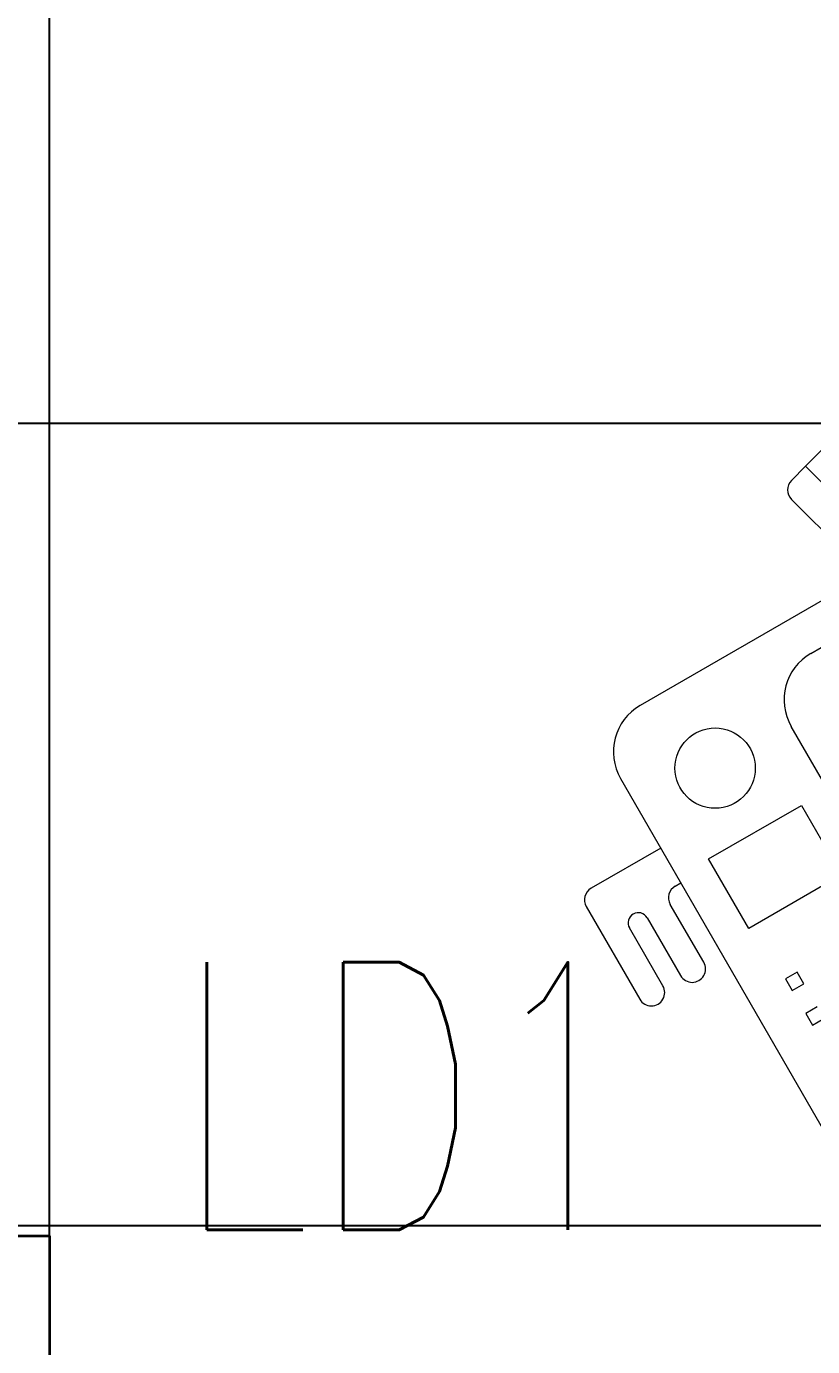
# Model space of a CAD drawing. Extents: x -12260 to 57327, y -29287 to 19916.
# Drawn here: x 26398 to 26986, y 6220 to 7207 of the extents above; entities that cross this region are included whole.
import ezdxf
from ezdxf.enums import TextEntityAlignment as Align

# ---------------------------------------------------------------- set-up
doc = ezdxf.new("R2010")
doc.units = 0
doc.header["$LTSCALE"] = 0.25
doc.linetypes.add('DASHDOT', pattern=[25.4, 12.7, -6.35, 0, -6.35])
doc.layers.add('01-First Floor$0$FALSE CEILING', color=251, linetype='Continuous')
for name, color, linetype, lineweight in [('01-First Floor$0$LOADING', 253, 'Continuous', 5), ('E-LITE-CIRC-NUMB', 6, 'Continuous', 25), ('E-LITE-CLNG', 150, 'Continuous', 35), ('E-LITE-CLNG-CNDT', 6, 'DASHDOT', 35), ('E-LITE-CTRL', 6, 'Continuous', 25), ('E-LITE-IDEN', 6, 'Continuous', 25)]:
    doc.layers.add(name, color=color, linetype=linetype, lineweight=lineweight)
doc.styles.add('DC_SIMPLEX', font='SIMPLEX.shx', dxfattribs={"width": 0.7})

# ---------------------------------------------------------------- blocks, each defined once
blk = doc.blocks.new('01-First Floor$0$D.121.03.06')
at = {"layer": '01-First Floor$0$LOADING'}
for p, q in [((285855.55, 6729.96), (285360.57, 6234.99)), ((285609.27, 6271.13), (285236.88, 6056.13)), ((285360.57, 6234.99), (285349.97, 6224.38)), ((285413.61, 6181.95), (285360.57, 6234.99)), ((285360.57, 6234.99), (285413.61, 6181.95)), ((285364.46, 6095.15), (285598.29, 6230.15)), ((285349.97, 6210.24), (285388.86, 6171.35)), ((285434.82, 5893.28), (285349.82, 6040.51)), ((285222.24, 6001.49), (285382.24, 5724.36)), ((285288.09, 5941.52), (285357.38, 5981.52)), ((285357.38, 5981.52), (285387.38, 5929.55)), ((285252.24, 5949.52), (285200.28, 5919.52)), ((285318.09, 5889.55), (285288.09, 5941.52)), ((285263.11, 5921.16), (285267.24, 5923.54)), ((285387.38, 5929.55), (285318.09, 5889.55)), ((285196.62, 5905.86), (285236.62, 5836.58)), ((285284.45, 5864.2), (285259.45, 5907.5)), ((285242.13, 5897.5), (285267.13, 5854.2)), ((285253.94, 5846.58), (285228.94, 5889.88)), ((285354.28, 5856.87), (285345.62, 5851.87)), ((285359.28, 5848.21), (285354.28, 5856.87)), ((285345.62, 5851.87), (285350.62, 5843.21)), ((285350.62, 5843.21), (285359.28, 5848.21)), ((285369.28, 5830.89), (285360.62, 5825.89)), ((285360.62, 5825.89), (285365.62, 5817.23)), ((285365.62, 5817.23), (285374.28, 5822.23))]:
    blk.add_line(p, q, dxfattribs=at)
blk.add_circle((285292.92, 6009.36), 30, dxfattribs=at)
for centre, radius, start, end in [((285357.04, 6217.31), 10, 135, 225), ((285384.46, 6060.51), 40, 120, 210), ((285256.88, 6021.49), 40, 120, 210), ((285205.28, 5910.86), 10, 120, 210), ((285268.11, 5912.5), 10, 120, 210), ((285235.53, 5893.69), 7.62, 30, 210), ((285275.79, 5859.2), 10, 210, 30), ((285245.28, 5841.58), 10, 210, 30)]:
    blk.add_arc(centre, radius, start, end, dxfattribs=at)
blk = doc.blocks.new('01-First Floor')
at = {"layer": '01-First Floor$0$FALSE CEILING', "linetype": 'Continuous'}
for p, q in [((26415.56, 5110), (26415.56, 8610)), ((25215.56, 6910), (29215.56, 6910)), ((25215.56, 6310), (29215.56, 6310))]:
    blk.add_line(p, q, dxfattribs=at)
at = {"layer": '01-First Floor$0$LOADING'}
blk.add_blockref('01-First Floor$0$D.121.03.06', (-258379.83, 642.67, -0.1), dxfattribs=at)
blk.add_blockref('01-First Floor$0$D.121.03.06', (-258379.83, 642.67, -0.1), dxfattribs=at)
blk = doc.blocks.new('*U16')
blk.add_lwpolyline([(-300, 300), (-300, -300), (300, -300), (300, 300)], close=True)
blk.add_circle((0, 0), 45)
at = {"layer": 'E-LITE-CIRC-NUMB', "style": 'DC_SIMPLEX', "width": 0.7, "flags": 8}
blk.add_attdef('CIRCUIT', text='', height=200, rotation=0, dxfattribs=at).set_placement((-473.9, 300), align=Align.RIGHT)
at = {"layer": 'E-LITE-CTRL', "style": 'DC_SIMPLEX', "width": 0.7, "flags": 8}
blk.add_attdef('CONTROL', (1118.9, -935), '', height=200, rotation=360, dxfattribs=at)
at = {"layer": 'E-LITE-IDEN', "style": 'DC_SIMPLEX', "width": 0.7, "flags": 8}
blk.add_attdef('TYPE', (460.41, 457.65), '', height=200, rotation=360, dxfattribs=at)

msp = doc.modelspace()

# ---------------------------------------------------------------- block references
at = {"layer": 'E-LITE-CLNG'}
ref = msp.add_blockref('*U16', (26115.55, 6002.35), dxfattribs=dict(at, xscale=-1))
ref.add_attrib('TYPE', 'LD1', (26509.04, 6306.84), dxfattribs={"layer": 'E-LITE-IDEN', "height": 200, "rotation": 0, "style": 'DC_SIMPLEX', "width": 0.7, "flags": 8})
at = {"layer": 'E-LITE-CLNG-CNDT'}
msp.add_blockref('01-First Floor', (0, 0), dxfattribs=at)

doc.saveas('drawing.dxf')
